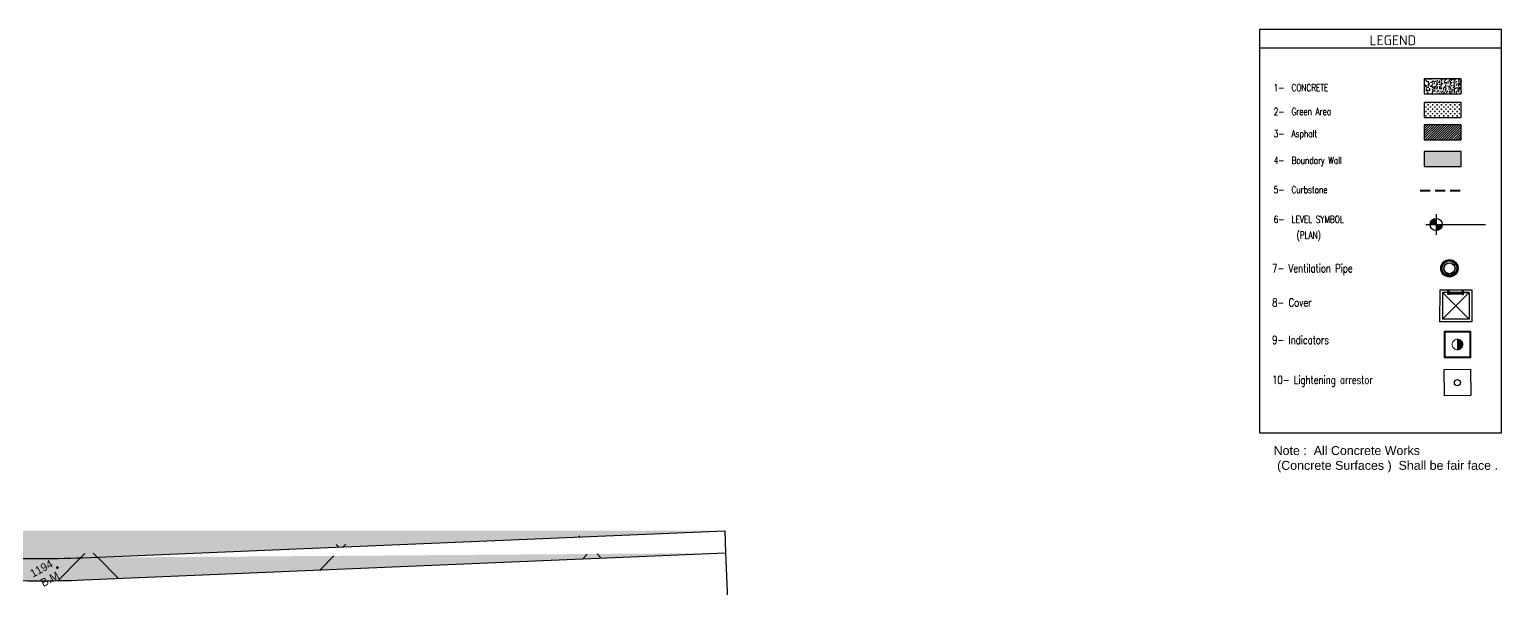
# Model space of a CAD drawing. Extents: x 151242 to 151523, y 158752 to 159354.
# Drawn here: x 151373.25 to 151406.36, y 159219.77 to 159232.34 of the extents above; entities that cross this region are included whole.
import ezdxf
from ezdxf.enums import TextEntityAlignment as Align

# ---------------------------------------------------------------- set-up
doc = ezdxf.new("R2010")
doc.units = 0
doc.header["$LTSCALE"] = 3
doc.header["$MEASUREMENT"] = 0
doc.header["$PDMODE"] = 2
doc.header["$PDSIZE"] = 0.03
for name, pattern in [('AUSGEZOGEN', [0]), ('CENTER', [2, 1.25, -0.25, 0.25, -0.25]), ('DASHDOT2', [0.5, 0.25, -0.125, 0, -0.125]), ('DASHED2', [0.375, 0.25, -0.125]), ('SOLID_LINE', [0])]:
    doc.linetypes.add(name, pattern=pattern)
doc.layers.get('0').update_dxf_attribs({"linetype": 'CONTINUOUS'})
for name, color, linetype in [('EBENE0', 7, 'AUSGEZOGEN'), ('G-Border', 4, 'CONTINUOUS'), ('G-Text Sub', 3, 'CONTINUOUS'), ('HATCH', 40, 'CONTINUOUS'), ('MECNEK', 6, 'CONTINUOUS'), ('NUMBERS', 6, 'CONTINUOUS'), ('Point Code', 7, 'CONTINUOUS'), ('Point ID', 7, 'CONTINUOUS'), ('POLI', 3, 'CONTINUOUS'), ('TEXT', 7, 'CONTINUOUS'), ('TEXTS', 1, 'CONTINUOUS'), ('TXT', 6, 'CONTINUOUS'), ('wall-out', 7, 'CONTINUOUS')]:
    doc.layers.add(name, color=color, linetype=linetype)
doc.layers.add('hah', color=41, linetype='CONTINUOUS', lineweight=9)
doc.styles.add('1 - 3.5mm', font='isocpeur.ttf', dxfattribs={"height": 3.5})
doc.styles.add('ROMANS', font='romans.shx')
pattern_1 = [(90.08718257625367, (151082.2986760153, 158740.8379169343), (-0.004499994790493705, -6.84730090848198e-06), []), (90.08718257625367, (151082.297176017, 158740.8379146518), (-0.004499994790493705, -6.84730090848198e-06), [0.001499999999999994, -0.001499999999999994]), (90.08718257625367, (151082.2956760188, 158740.8379123694), (-0.004499994790493705, -6.84730090848198e-06), [0.001499999999999994, -0.001499999999999994])]

msp = doc.modelspace()

# ---------------------------------------------------------------- hatches: boundary and pattern name
at = {"layer": 'hah', "linetype": 'CENTER', "ltscale": 2}
h = msp.add_hatch(dxfattribs=at)
h.set_pattern_fill('INSUL', color=8, scale=0.01199999999999999, angle=90.08718257655656, style=0)
h.set_pattern_definition(pattern_1)
h.paths.add_polyline_path([(151405.3728350053, 159225.3737618464), (151405.3730176, 159225.2537619853), (151405.4930174611, 159225.25394458, 0.4142135623733948)])
h = msp.add_hatch(dxfattribs=at)
h.set_pattern_fill('INSUL', color=8, scale=0.01199999999999999, angle=90.08718257655656, style=0)
h.set_pattern_definition(pattern_1)
h.paths.add_polyline_path([(151405.3730176, 159225.2537619853), (151405.3732001947, 159225.1337621243, 0.4142135623733948), (151405.4930174611, 159225.25394458)])
at = {"layer": 'HATCH', "lineweight": -3, "ltscale": 10}
msp.add_hatch(color=253, dxfattribs=at).paths.add_polyline_path([(151405.4581092185, 159229.2597186541), (151405.4581092185, 159229.5974043065), (151404.6228194607, 159229.5974043065), (151404.6228194607, 159229.2597186541)])
at = {"layer": 'HATCH'}
h = msp.add_hatch(color=256, dxfattribs=at)
h.paths.add_polyline_path([(151405.2997968869, 159226.9051998446), (151405.2949705898, 159226.9066186375, 0.06167496965043887), (151405.3067180317, 159226.9337130538), (151405.3114043487, 159226.9323354109, -0.05921296115437223)])
h.paths.add_polyline_path([(151405.3114043487, 159226.9323354109), (151405.3067180317, 159226.9337130538, 0.06167496965043902), (151405.3115023041, 159226.9628544423), (151405.3163286012, 159226.9614356493, -0.05921296115437239)])
h.paths.add_polyline_path([(151405.2538378554, 159227.075965323), (151405.2524190625, 159227.0711390259, 0.06167496965043887), (151405.2253246462, 159227.0828864678), (151405.2267022891, 159227.0875727849, -0.05921296115437228)])
h.paths.add_polyline_path([(151405.2141740154, 159227.0905642857), (151405.2159932644, 159227.0878797557), (151405.2160185507, 159227.0902088246, -0.02201080409185708), (151405.2267022891, 159227.0875727849), (151405.2253246462, 159227.0828864678, 0.06167496965043887), (151405.1961832578, 159227.0876707401), (151405.1976020508, 159227.0924970372, -0.03339346066346665)])
h.paths.add_polyline_path([(151405.0714649151, 159227.0028707252), (151405.0761512322, 159227.0014930823, 0.06167496965043887), (151405.0713669599, 159226.9723516938), (151405.0665406628, 159226.9737704868, -0.05921296115437223)])
h.paths.add_polyline_path([(151405.0761512322, 159227.0014930823), (151405.0714649151, 159227.0028707252, -0.05921296115437239), (151405.0830723771, 159227.0300062916), (151405.0878986742, 159227.0285874986, 0.06167496965043902)])
h.paths.add_polyline_path([(151405.1561669748, 159226.8476333513), (151405.1575446177, 159226.8523196683, 0.06167496965043887), (151405.1866860062, 159226.847535396), (151405.1852672132, 159226.8427090989, -0.05921296115437228)])
h.paths.add_polyline_path([(151405.1290314085, 159226.8592408132), (151405.1304502015, 159226.8640671103, 0.06167496965043887), (151405.1575446177, 159226.8523196683), (151405.1561669748, 159226.8476333513, -0.05921296115437228)])
h = msp.add_hatch(color=256, dxfattribs=at)
h.paths.add_polyline_path([(151405.1906544588, 159226.7917586449), (151405.1906761303, 159226.7966432122, 0.02949484016961883), (151405.2107985709, 159226.7977416966), (151405.2113518264, 159226.7928885146, -0.02949484016960418)])
h.paths.add_polyline_path([(151405.0995532985, 159226.8234307122), (151405.0969281175, 159226.819311502, -0.02949484016960682), (151405.0801349486, 159226.8314625146), (151405.0832266065, 159226.8352441966, 0.02949484016961954)])
h.paths.add_polyline_path([(151405.172070693, 159227.1374644395), (151405.1715174376, 159227.1423176215, -0.02949484016960218), (151405.1922148051, 159227.1434474912), (151405.1921931337, 159227.1385629239, 0.02949484016961954)])
h.paths.add_polyline_path([(151405.2833159655, 159227.1117754239), (151405.2859411464, 159227.1158946341, -0.02949484016960113), (151405.3027343154, 159227.1037436215), (151405.2996426575, 159227.0999619395, 0.02949484016961883)])
at = {"layer": 'TEXT', "linetype": 'Continuous'}
h = msp.add_hatch(dxfattribs=at)
h.set_pattern_fill('AR-CONC', color=8, scale=0.01919296614736739, angle=1.3e-15, style=0)
h.set_pattern_definition([(49.99999999999999, (151681.509976891, 159237.0683329608), (0.137663504035108, -0.01204399602395973), [0.01439472461052556, -0.1583419707157808]), (354.9999999999998, (151681.509976891, 159237.0683329608), (-0.02663049648936385, 0.1443679815842036), [0.01151577968842035, -0.1266735765726241]), (100.4513999999997, (151681.5214488492, 159237.0673292953), (0.1110331097917165, 0.1323238979143236), [0.01223363308896751, -0.134569968201094]), (46.18420000000003, (151681.509976891, 159237.1067188931), (0.2048352131735285, -0.03176800838762461), [0.0215920869157883, -0.2375129560736713]), (96.63559999999939, (151681.5270464903, 159237.1040715483), (0.1793894966680306, 0.1869621131973777), [0.01835045020924023, -0.2018549200574595]), (351.1841999999999, (151681.509976891, 159237.1067188931), (0.1793893507218224, 0.1869622533108061), [0.01727366953263039, -0.1900103648589342]), (20.99999999999998, (151681.5291698572, 159237.09712241), (0.1145641684443449, -0.07727450738830453), [0.01439472461052556, -0.1583419707157807]), (325.9999999999999, (151681.5291698572, 159237.09712241), (0.04669942928706379, 0.1391778026634618), [0.01151577968842042, -0.1266735765726246]), (71.45140000000002, (151681.5387168671, 159237.0906828617), (0.1612636446661657, 0.06190316904847706), [0.01223363308896765, -0.1345699682010962]), (37.50000000000004, (151681.509976891, 159237.0683329608), (0.002333836914616437, 0.06389220467251028), [0, -0.1251381392808347, 0, -0.1285928731873608, 0, -0.1271534007263083]), (7.499999999999932, (151681.509976891, 159237.0683329608), (0.05049084726530755, 0.07569930634283352), [0, -0.0733171306829433, 0, -0.12225919435873, 0, -0.04846223952210259]), (327.4999999999998, (151681.4671765764, 159237.0683329608), (0.1024563594616223, -0.004328948896561651), [0, -0.04798241536841844, 0, -0.1497051359494655, 0, -0.1986471996252523]), (317.4999999999999, (151681.4479836102, 159237.0683329608), (0.1119307240580128, 0.01921311537086983), [0, -0.06237713997894401, 0, -0.09941956464336295, 0, -0.1410683011831501])])
h.paths.add_polyline_path([(151405.4581092185, 159230.893681939), (151405.4581092185, 159231.2313675914), (151404.6228194607, 159231.2313675914), (151404.6228194607, 159230.893681939)])
at = {"layer": 'TEXTS'}
h = msp.add_hatch(dxfattribs=at)
h.set_pattern_fill('CROSS', color=3, scale=0.2)
h.set_pattern_definition([(0, (-755.4975216642197, -21974.35314424182), (0.05, 0.05), [0.025, -0.07500000000000001]), (90, (-755.485021664208, -21974.36564424183), (-0.05, 0.05), [0.025, -0.07500000000000001])])
h.paths.add_polyline_path([(151405.4581092185, 159230.3571524922), (151405.4581092185, 159230.6948381446), (151404.6228194607, 159230.6948381446), (151404.6228194607, 159230.3571524922)])
h = msp.add_hatch(dxfattribs=at)
h.set_pattern_fill('ANSI31', color=8, scale=0.3)
h.set_pattern_definition([(45, (-755.4975216642197, -21974.55023011169), (-0.02651650429449553, 0.02651650429449553), [])])
h.paths.add_polyline_path([(151405.4581092185, 159229.8605602965), (151405.4581092185, 159230.1982459489), (151404.6228194607, 159230.1982459489), (151404.6228194607, 159229.8605602965)])
h = msp.add_hatch(dxfattribs=at)
h.set_pattern_fill('AR-HBONE', color=2)
h.set_pattern_definition([(45, (0, 0), (4.440892098500626e-16, 5.65685424949238), [12, -4]), (135, (2.828427125, 2.828427125), (4.440892098500626e-16, 5.65685424949238), [12, -4])])
edge = h.paths.add_edge_path()
edge.add_line((151374.4659841322, 159219.9594244622), (151388.9094373008, 159220.5649160788))
edge.add_line((151374.4450417627, 159220.4589856868), (151388.8884949312, 159221.0644773035))
edge.add_arc((151373.5235775034, 159242.4396795707), 22.5, 266.6929100250632, 272.4005210081415)
edge.add_arc((151373.5235775034, 159242.4396795707), 22, 266.6929100250632, 272.4005210081415)
edge.add_line((151353.2597254085, 159221.0730697315), (151372.2256072968, 159219.9771491402))
edge.add_line((151353.2885691908, 159221.5722370744), (151372.2544510792, 159220.4763164831))
h = msp.add_hatch(dxfattribs=at)
h.set_pattern_fill('AR-HBONE', color=2, scale=0.05)
h.set_pattern_definition([(45, (0, 0), (2.220446049250313e-17, 0.282842712474619), [0.6000000000000001, -0.2]), (135, (0.14142135625, 0.14142135625), (2.220446049250313e-17, 0.282842712474619), [0.6000000000000001, -0.2])])
edge = h.paths.add_edge_path()
edge.add_arc((151373.5235775034, 159242.4396795707), 22.5, 266.6929100250632, 272.4005210081415)
edge.add_arc((151373.5235775034, 159242.4396795707), 22, 266.6929100250632, 272.4005210081415)
edge.add_line((151353.2597254085, 159221.0730697315), (151372.2256072968, 159219.9771491402))
edge.add_line((151353.2885691908, 159221.5722370744), (151372.2544510792, 159220.4763164831))
edge.add_line((151374.4659841322, 159219.9594244622), (151388.9094373008, 159220.5649160788))
edge.add_line((151374.4450417627, 159220.4589856868), (151388.8884949312, 159221.0644773035))

# ---------------------------------------------------------------- linework, layer by layer
at = {"color": 0, "linetype": 'SOLID_LINE'}
msp.add_point((151373.8774970285, 159220.2396946045, 160.730655), dxfattribs=at)
at = {"layer": 'EBENE0', "color": 8, "linetype": 'AUSGEZOGEN'}
for p, q in [((151404.9735184227, 159226.4855712469), (151404.9719781532, 159225.7655728944)), ((151404.9735184227, 159226.4855712469), (151405.6935167753, 159226.4840309774)), ((151404.9735184227, 159226.4855712469), (151405.6935167753, 159226.4840309774)), ((151405.0333899296, 159226.4254430284), (151405.0321063717, 159225.8254444014)), ((151405.0333899296, 159226.4254430284), (151405.0321063717, 159225.8254444014)), ((151405.6333885567, 159226.4241594704), (151405.0321063717, 159225.8254444014)), ((151405.6333885567, 159226.4241594704), (151405.0321063717, 159225.8254444014)), ((151405.6333885567, 159226.4241594704), (151405.0333899296, 159226.4254430284)), ((151405.0333899296, 159226.4254430284), (151405.6321049987, 159225.8241608433)), ((151405.0333899296, 159226.4254430284), (151405.6321049987, 159225.8241608433)), ((151405.1592863437, 159226.3768870233), (151405.1595179971, 159226.485173344)), ((151405.1592863437, 159226.3768870233), (151405.1595179971, 159226.485173344)), ((151405.1832862887, 159226.3768356809), (151405.1592863437, 159226.3768870233)), ((151405.1832862887, 159226.3768356809), (151405.1592863437, 159226.3768870233)), ((151405.1832862887, 159226.3768356809), (151405.1835179423, 159226.4851220017)), ((151405.1832862887, 159226.3768356809), (151405.1835179423, 159226.4851220017)), ((151405.4833112734, 159226.3881938745), (151405.1833119599, 159226.3888356535)), ((151405.4833112734, 159226.3881938745), (151405.1833119599, 159226.3888356535)), ((151405.4833626158, 159226.4121938196), (151405.1833633022, 159226.4128355986)), ((151405.4833626158, 159226.4121938196), (151405.1833633022, 159226.4128355986)), ((151405.4832856023, 159226.376193902), (151405.4835172558, 159226.4844802226)), ((151405.4832856023, 159226.376193902), (151405.4835172558, 159226.4844802226)), ((151405.4832856023, 159226.376193902), (151405.5072855473, 159226.3761425596)), ((151405.4832856023, 159226.376193902), (151405.5072855473, 159226.3761425596)), ((151405.5072855473, 159226.3761425596), (151405.5075172008, 159226.4844288804)), ((151405.5072855473, 159226.3761425596), (151405.5075172008, 159226.4844288804)), ((151405.6333885567, 159226.4241594704), (151405.6321049987, 159225.8241608433)), ((151405.6333885567, 159226.4241594704), (151405.6321049987, 159225.8241608433)), ((151405.6935167753, 159226.4840309774), (151405.6919765056, 159225.7640326249)), ((151405.6935167753, 159226.4840309774), (151405.6919765057, 159225.7640326249)), ((151405.6935167753, 159226.4840309774), (151405.6919765057, 159225.7640326249)), ((151405.6919765057, 159225.7640326249), (151404.9719781532, 159225.7655728944)), ((151405.6919765057, 159225.7640326249), (151404.9719781532, 159225.7655728944)), ((151405.6321049987, 159225.8241608433), (151405.0321063717, 159225.8254444014)), ((151405.6321049987, 159225.8241608433), (151405.0321063717, 159225.8254444014))]:
    msp.add_line(p, q, dxfattribs=at)
msp.add_lwpolyline([(151405.0718496577, 159224.6902874759), (151405.6658038798, 159224.6976618883), (151405.6731782923, 159224.1037076662), (151405.0792240702, 159224.0963332538)], close=True, dxfattribs=at)
msp.add_circle((151405.372513975, 159224.396997571), 0.06899999999999999, dxfattribs=at)
at = {"layer": 'G-Border', "ltscale": 100}
msp.add_line((151406.3643085223, 159231.9204494599), (151400.9224380202, 159231.9204494599), dxfattribs=at)
msp.add_line((151406.3643085223, 159231.9204494599), (151400.9224380202, 159231.9204494599), dxfattribs=at)
at = {"layer": 'hah', "color": 8, "ltscale": 2}
for p, q in [((151405.0725614605, 159225.5533051514), (151405.672560766, 159225.5542181248)), ((151405.073474434, 159224.9533058459), (151405.0725614605, 159225.5533051514)), ((151405.0965979517, 159225.529341698), (151405.6485973127, 159225.5301816336)), ((151405.0974378873, 159224.9773423371), (151405.0965979517, 159225.529341698)), ((151405.6494372482, 159224.9781822728), (151405.6485973127, 159225.5301816336)), ((151405.6734737395, 159224.9542188195), (151405.672560766, 159225.5542181248)), ((151405.073474434, 159224.9533058459), (151405.6734737395, 159224.9542188195)), ((151405.0974378873, 159224.9773423371), (151405.6494372482, 159224.9781822728))]:
    msp.add_line(p, q, dxfattribs=at)
at = {"layer": 'hah', "color": 8, "linetype": 'CENTER', "ltscale": 2}
msp.add_circle((151405.3730176, 159225.2537619854), 0.1199999999999999, dxfattribs=at)
at = {"layer": 'HATCH'}
for p, q in [((151405.1191467541, 159226.8180838148), (151405.1303663139, 159226.856249305)), ((151405.121941062, 159226.8167647834), (151405.1331176395, 159226.8547840608)), ((151405.124751714, 159226.8155013494), (151405.1358908403, 159226.8533932296)), ((151405.1275785854, 159226.814293089), (151405.1386856282, 159226.8520758306)), ((151405.1304215698, 159226.8131396399), (151405.1415017587, 159226.850831033)), ((151405.1332805783, 159226.8120406998), (151405.1443390295, 159226.8496581478)), ((151405.1361555389, 159226.810996024), (151405.1471972776, 159226.8485566213)), ((151405.1390463964, 159226.8100054248), (151405.1500763789, 159226.8475260307)), ((151405.1419531122, 159226.8090687702), (151405.1529762462, 159226.8465660797)), ((151405.1448756636, 159226.8081859835), (151405.1558968288, 159226.8456765961)), ((151405.1478140441, 159226.8073570425), (151405.1588381125, 159226.8448575308)), ((151405.1507682632, 159226.8065819799), (151405.1618001184, 159226.8441089564)), ((151405.1537383467, 159226.8058608829), (151405.1647829042, 159226.8434310688)), ((151405.1567243365, 159226.8051938941), (151405.1677865641, 159226.8428241881)), ((151405.159726291, 159226.8045812122), (151405.1708112295, 159226.8422887621)), ((151405.1627442852, 159226.8040230926), (151405.1738570709, 159226.8418253699)), ((151405.1657784113, 159226.8035198491), (151405.1769242984, 159226.8414347272)), ((151405.1688287795, 159226.8030718558), (151405.1800131648, 159226.8411176931)), ((151405.1718955176, 159226.8026795482), (151405.1831239671, 159226.8408752777)), ((151405.2152645449, 159226.8428587886), (151405.2346894234, 159226.8072579172)), ((151405.2155398991, 159226.8418389682), (151405.2187035415, 159226.8435651441)), ((151405.2184643816, 159226.8364791342), (151405.2870702565, 159226.8739125097)), ((151405.2213888641, 159226.8311193002), (151405.2899947389, 159226.8685526757)), ((151405.2214833056, 159226.8442090763), (151405.2406945351, 159226.8089997695)), ((151405.2243133465, 159226.8257594662), (151405.2929192214, 159226.8631928417)), ((151405.2272378289, 159226.8203996322), (151405.2958437039, 159226.8578330077)), ((151405.2275460732, 159226.84584526), (151405.2465855007, 159226.8109508224)), ((151405.2301623114, 159226.8150397983), (151405.2987681863, 159226.8524731738))]:
    msp.add_line(p, q, dxfattribs=at)
at = {"layer": 'MECNEK'}
for p, q in [((151405.0801349486, 159226.8314625146), (151405.0832266065, 159226.8352441966)), ((151405.1172119812, 159226.8190347589), (151405.1284648158, 159226.8573134391)), ((151405.1290314085, 159226.8592408132), (151405.1304502015, 159226.8640671103)), ((151405.173447786, 159226.8025030446), (151405.1847006205, 159226.8407817249)), ((151405.1852672132, 159226.8427090989), (151405.1866860062, 159226.847535396)), ((151405.1906544588, 159226.7917586449), (151405.1906761303, 159226.7966432122)), ((151405.2113518264, 159226.7928885146), (151405.2107985709, 159226.7977416966))]:
    msp.add_line(p, q, dxfattribs=at)
for radius in [0.1953846153846159, 0.1709615384615389, 0.1680307692307696, 0.1660769230769235, 0.1270000000000003, 0.1250461538461542, 0.1201615384615388]:
    msp.add_circle((151405.191434632, 159226.9676030681), radius, dxfattribs=at)
for start, end in [(230.7327954196685, 237.4905556834349), (269.7457961070119, 276.5035563682409)]:
    msp.add_arc((151405.191434632, 159226.9676030681), 0.1758461538461543, start, end, dxfattribs=at)
at = {"layer": 'MECNEK', "linetype": 'DASHED2', "ltscale": 5}
msp.add_arc((151405.191434632, 159226.9676030681), 0.1758461538461543, 237.4905556834349, 269.7457961070119, dxfattribs=at)
at = {"layer": 'NUMBERS', "color": 8, "linetype": 'DASHDOT2'}
msp.add_line((151405.2592883742, 159226.4211894991), (151405.5924020602, 159226.4246814323), dxfattribs=at)
at = {"layer": 'TEXT', "color": 7}
for p, q in [((151404.6634757085, 159227.9529632868), (151406.0061508697, 159227.9529632868)), ((151404.8929592985, 159228.182446877), (151404.8929592985, 159227.7234796968))]:
    msp.add_line(p, q, dxfattribs=at)
at = {"layer": 'TEXT', "color": 7, "linetype": 'Continuous'}
for points in [[(151404.6228194607, 159230.893681939), (151405.4581092185, 159230.893681939), (151405.4581092185, 159231.2313675914), (151404.6228194607, 159231.2313675914)], [(151404.6228194607, 159230.3571524922), (151405.4581092185, 159230.3571524922), (151405.4581092185, 159230.6948381446), (151404.6228194607, 159230.6948381446)], [(151404.6228194607, 159229.8605602965), (151405.4581092185, 159229.8605602965), (151405.4581092185, 159230.1982459489), (151404.6228194607, 159230.1982459489)], [(151404.6228194607, 159229.2597186541), (151405.4581092185, 159229.2597186541), (151405.4581092185, 159229.5974043065), (151404.6228194607, 159229.5974043065)]]:
    msp.add_lwpolyline(points, close=True, dxfattribs=at)
at = {"layer": 'TEXT', "color": 7, "const_width": 0.1376901540125892}
for points in [[(151404.8929592985, 159228.0218083638, 0.4142135623730986), (151404.8241142215, 159227.9529632868)], [(151404.8929592985, 159227.8841182098, 0.4142135623730985), (151404.9618043755, 159227.9529632868)]]:
    msp.add_lwpolyline(points, format="xyb", dxfattribs=at)
at = {"layer": 'TEXT', "color": 7}
msp.add_circle((151404.8929592985, 159227.9529632868), 0.1376901540125892, dxfattribs=at)
at = {"layer": 'TEXTS', "color": 4, "linetype": 'DASHED2', "lineweight": 40, "ltscale": 0.3}
msp.add_line((151404.5364542614, 159228.7170409412), (151405.5444530643, 159228.7170409412), dxfattribs=at)
at = {"layer": 'TEXTS', "color": 6, "lineweight": 30}
msp.add_line((151374.4450417627, 159220.4589856868), (151388.8884949312, 159221.0644773035), dxfattribs=at)
at = {"layer": 'TEXTS', "color": 3, "lineweight": 30}
msp.add_line((151374.4659841322, 159219.9594244622), (151388.9094373008, 159220.5649160788), dxfattribs=at)
at = {"layer": 'TEXTS', "color": 2}
msp.add_lwpolyline([(151388.8884949312, 159221.0644773035), (151388.9094373008, 159220.5649160788), (151389.0350915179, 159217.567548731), (151389.0560338875, 159217.0679875064)], dxfattribs=at)
at = {"layer": 'TEXTS', "color": 6, "lineweight": 30}
msp.add_arc((151373.5235775034, 159242.4396795707), 22, 266.6929100250632, 272.4005210081415, dxfattribs=at)
at = {"layer": 'TEXTS', "color": 3, "lineweight": 30}
msp.add_arc((151373.5235775034, 159242.4396795707), 22.5, 266.6929100250632, 272.4005210081415, dxfattribs=at)
at = {"layer": 'wall-out'}
msp.add_lwpolyline([(151406.3643085223, 159232.3404494599), (151400.9224380202, 159232.3404494599), (151400.9224380203, 159223.2710038108), (151406.3643085222, 159223.2710038108)], close=True, dxfattribs=at)

# ---------------------------------------------------------------- texts
at = {"layer": 'G-Text Sub', "ltscale": 100, "insert": (151403.8698166781, 159231.9864159799), "char_height": 0.221759999999078, "attachment_point": 7, "style": '1 - 3.5mm'}
msp.add_mtext('\\pi-0.47678;LEGEND', dxfattribs=at)
msp.add_mtext('\\pi-0.47678;LEGEND', dxfattribs=at)
at = {"layer": 'Point Code', "color": 5, "linetype": 'SOLID_LINE'}
msp.add_text('B.M', height=0.18, rotation=28.53174667033165, dxfattribs=at).set_placement((151373.8534426105, 159220.1583227115, 160.730655), align=Align.TOP_RIGHT)
at = {"layer": 'Point ID', "color": 1, "linetype": 'SOLID_LINE'}
msp.add_text('1194', height=0.18, rotation=28.53174667033165, dxfattribs=at).set_placement((151373.7961251355, 159220.2637490225, 160.730655), align=Align.RIGHT)
at = {"layer": 'POLI', "color": 6, "insert": (151401.2374580094, 159222.9692089465), "char_height": 0.2000000000043656, "width": 5.250565270311118, "attachment_point": 1, "style": 'ROMANS'}
msp.add_mtext('{\\fArial|b0|i0|c0|p34;Note :  All Concrete Works\\P (Concrete Surfaces )  Shall be fair face .}', dxfattribs=at)
at = {"layer": 'TXT', "color": 7, "style": 'ROMANS', "width": 0.75}
for s, height, p in [('1-  CONCRETE', 0.1599413845613948, (151401.2398748744, 159230.9515249804)), ('2-  Green Area ', 0.1599413845613948, (151401.2398748744, 159230.4149955336)), ('3-  Asphalt ', 0.1599413845613948, (151401.2398748744, 159229.9184033379)), ('4-  Boundary Wall', 0.1599413845613948, (151401.2398748744, 159229.3175616955)), ('5-  Curbstone ', 0.1599413845613948, (151401.2398748744, 159228.6564051624)), ('6-  LEVEL SYMBOL', 0.1599413845613948, (151401.2398748744, 159227.9894128504)), ('(PLAN)', 0.1599413845613948, (151401.7544977127, 159227.6347013883)), ('7- Ventilation Pipe', 0.1854061678377207, (151401.2040265795, 159226.8770107622)), ('8- Cover', 0.1854061678377207, (151401.2040265795, 159226.1073372278)), ('9- Indicators', 0.1854061678377207, (151401.2040265795, 159225.2654417926)), ('10- Lightening arrestor', 0.1854061678377207, (151401.2040265795, 159224.367023021))]:
    msp.add_text(s, height=height, dxfattribs=at).set_placement(p)

doc.saveas('drawing.dxf')
